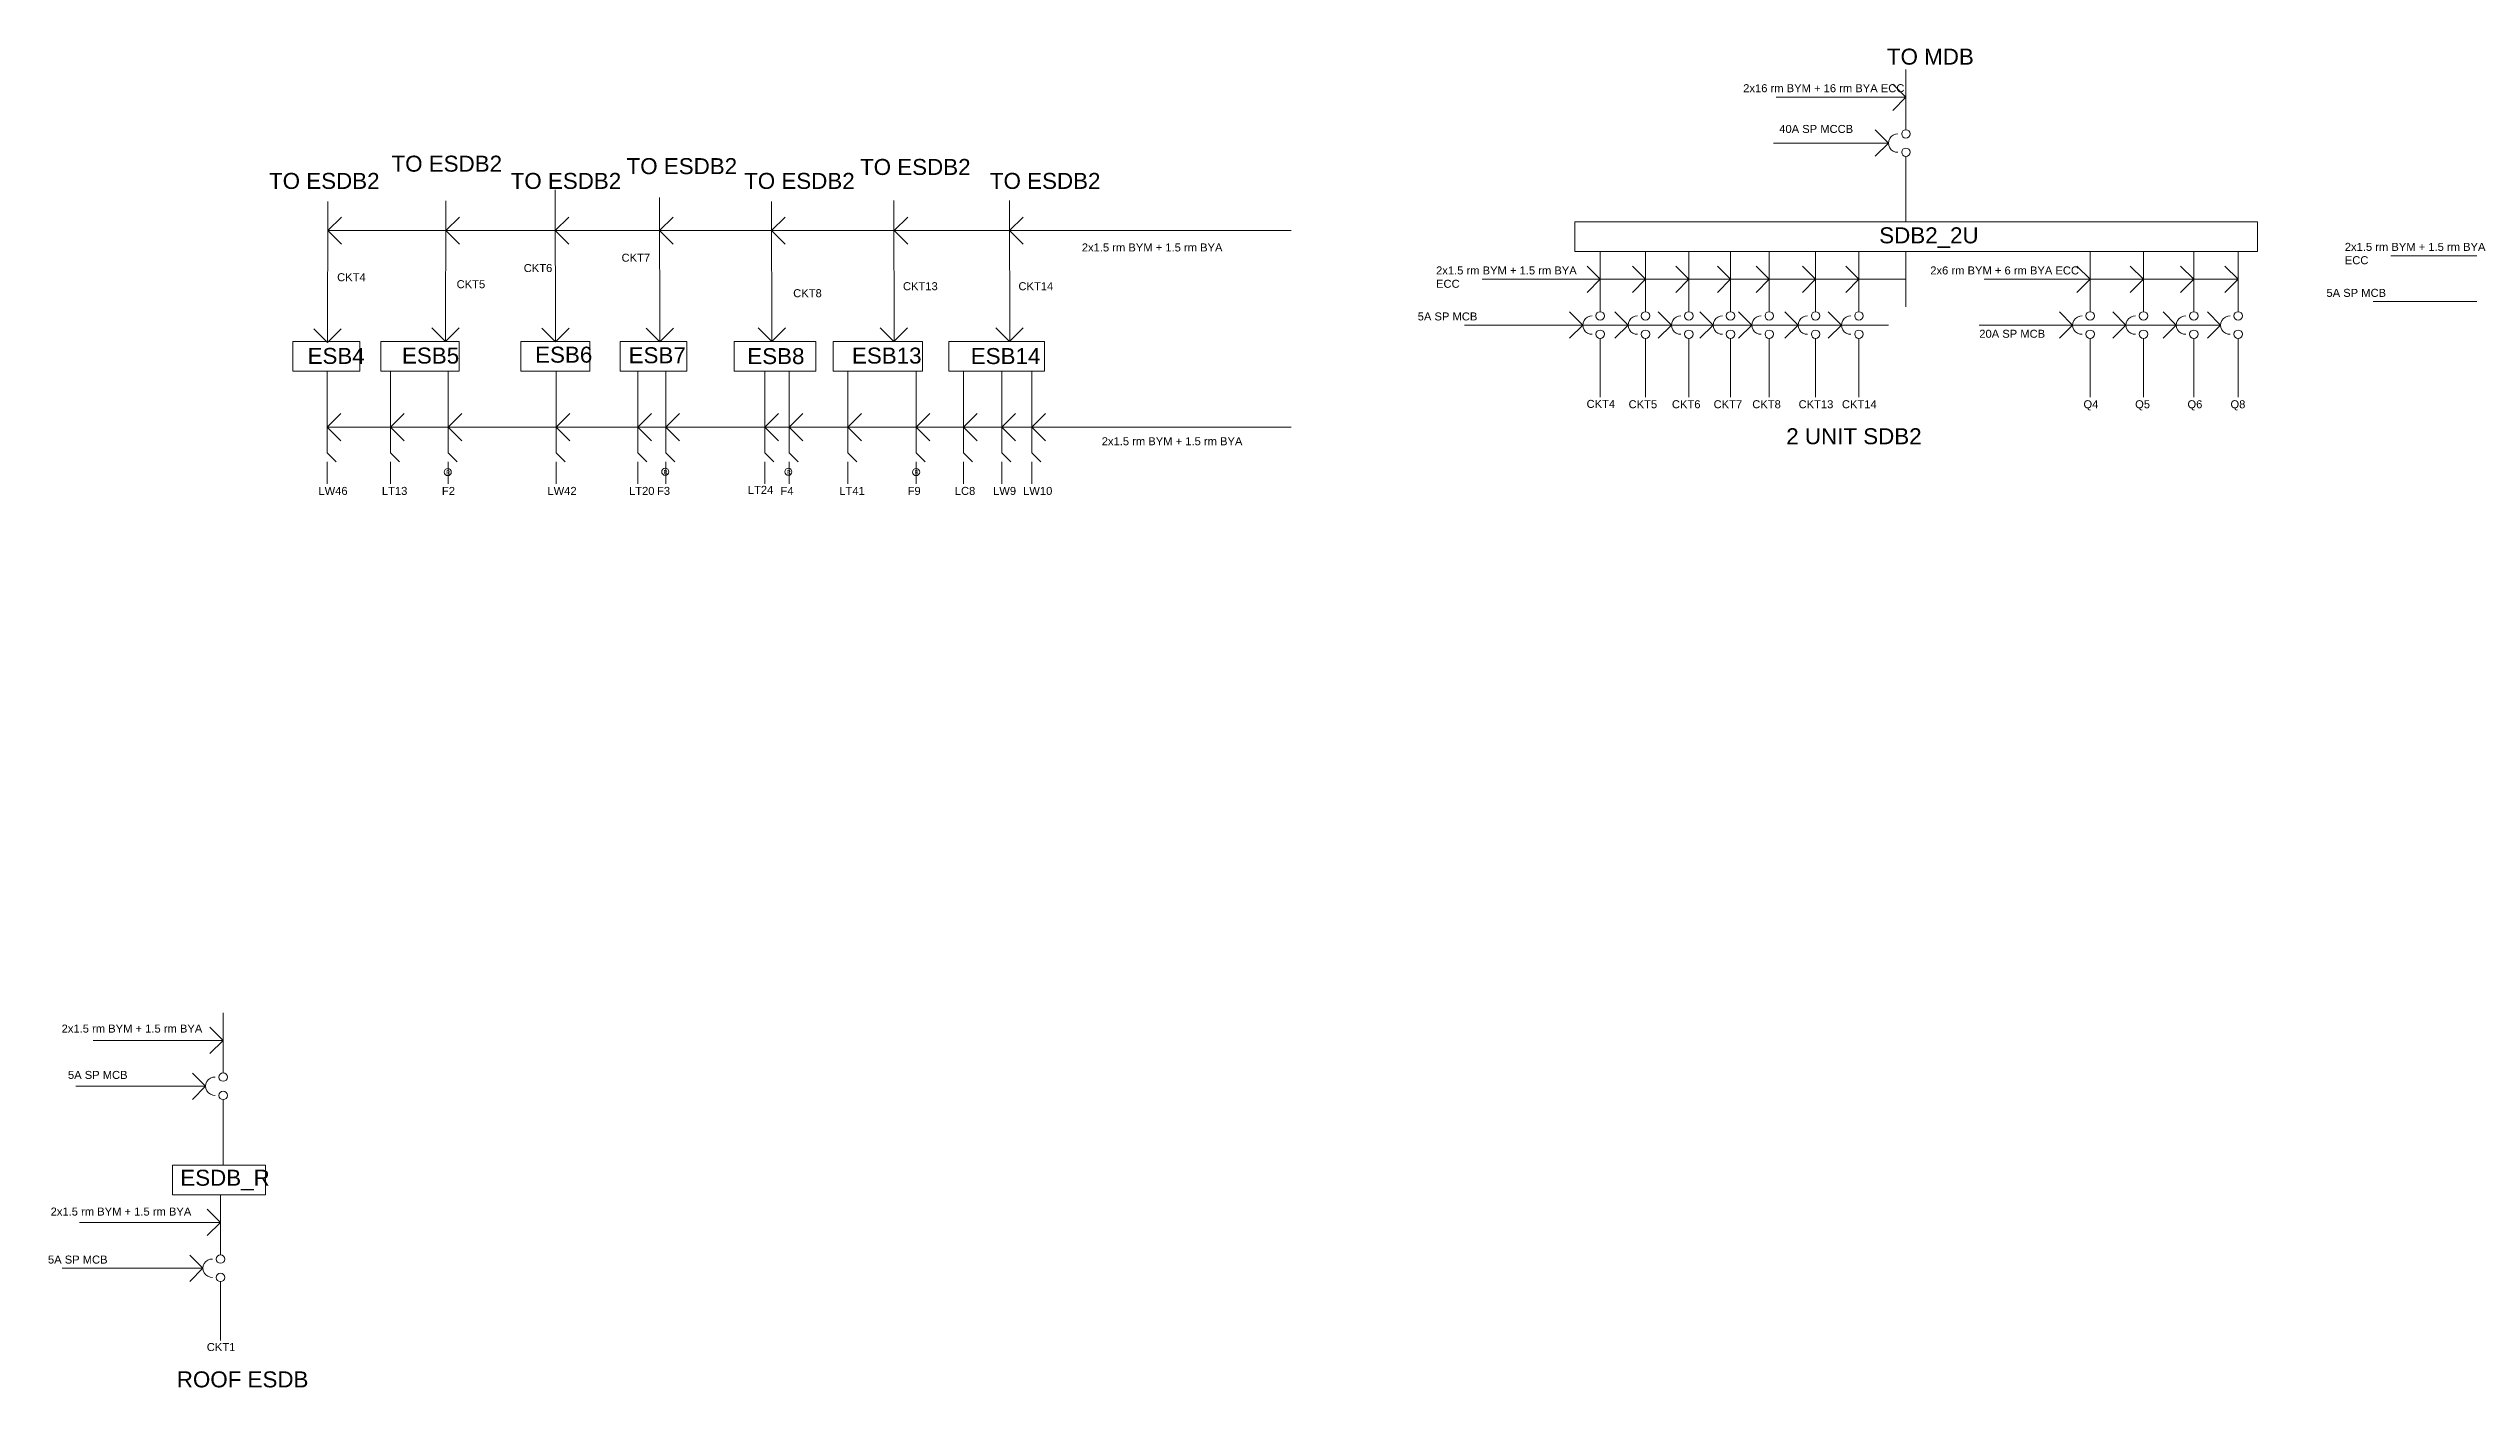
# Model space of a CAD drawing. Header units: inches. Extents: x 1065 to 31087, y 140 to 10961.
# Drawn here: x 4209 to 7839, y 5293 to 7302 of the extents above; entities that cross this region are included whole.
import ezdxf

# ---------------------------------------------------------------- set-up
doc = ezdxf.new("R2010")
doc.units = ezdxf.units.IN
doc.header["$MEASUREMENT"] = 0
doc.layers.add('6.Circuits', color=255, linetype='Continuous', lineweight=15)
doc.styles.add('Text 1', font='arial.ttf', dxfattribs={"height": 6})

msp = doc.modelspace()

# ---------------------------------------------------------------- linework, layer by layer
at = {"layer": '6.Circuits'}
for p, q in [((6995.53198, 7187.38354), (6995.53198, 7270.38354)), ((6995.53198, 7228.88354), (6800.79151, 7228.88354)), ((6995.53198, 7228.88354), (6975.78675, 7248.62878)), ((6995.53198, 7228.88354), (6975.78675, 7209.13831)), ((6969.27246, 7160.13354), (6796.69372, 7160.13354)), ((6969.27246, 7160.13354), (6949.52722, 7179.87878)), ((6969.27246, 7160.13354), (6949.52722, 7140.38831)), ((6995.53198, 7180.2475), (6995.53198, 7187.38354)), ((6995.53198, 7140.01958), (6995.53198, 7134.88354)), ((6995.53198, 7134.88354), (6995.53198, 7041.88354)), ((4969.77586, 6862.38228), (4969.27586, 7089.96436)), ((5126.31096, 6862.38228), (5125.81096, 7078.79864)), ((4627.97558, 6862.38182), (4628.47666, 7072.473)), ((4628.37249, 7028.79864), (4648.87249, 7049.29864)), ((4805.278, 6862.38201), (4805.77707, 7073.473)), ((4805.67145, 7028.79864), (4826.17145, 7049.29864)), ((4969.41024, 7028.79864), (4989.91024, 7049.29864)), ((5125.92648, 7028.79864), (5146.42648, 7049.29864)), ((5294.52401, 6862.39046), (5294.02401, 7072.473)), ((5294.12795, 7028.79864), (5314.62795, 7049.29864)), ((5478.18432, 6863.98166), (5477.68432, 7074.0642)), ((5477.79205, 7028.79864), (5498.29205, 7049.29864)), ((5651.41679, 6863.98166), (5650.91679, 7074.0642)), ((5651.02453, 7028.79864), (5671.52453, 7049.29864)), ((4628.37249, 7028.79864), (6073.54409, 7028.79864)), ((4628.37249, 7028.79864), (4648.87249, 7008.29864)), ((4805.67145, 7028.79864), (4826.17145, 7008.29864)), ((4969.41024, 7028.79864), (4989.91024, 7008.29864)), ((5125.92648, 7028.79864), (5146.42648, 7008.29864)), ((5294.12795, 7028.79864), (5314.62795, 7008.29864)), ((5477.79205, 7028.79864), (5498.29205, 7008.29864)), ((5651.02453, 7028.79864), (5671.52453, 7008.29864)), ((6537.03198, 6955.88354), (6517.28675, 6975.62878)), ((6537.03198, 6914.38354), (6537.03198, 6997.38354)), ((6605.03198, 6955.88354), (6585.28675, 6975.62878)), ((6605.03198, 6914.38354), (6605.03198, 6997.38354)), ((6670.03198, 6955.88354), (6650.28675, 6975.62878)), ((6670.03198, 6914.38354), (6670.03198, 6997.38354)), ((6732.53198, 6955.88354), (6712.78675, 6975.62878)), ((6732.53198, 6914.38354), (6732.53198, 6997.38354)), ((6790.53198, 6955.88354), (6770.78675, 6975.62878)), ((6790.53198, 6914.38354), (6790.53198, 6997.38354)), ((6860.03198, 6955.88354), (6840.28675, 6975.62878)), ((6860.03198, 6914.38354), (6860.03198, 6997.38354)), ((6925.03198, 6955.88354), (6905.28675, 6975.62878)), ((6925.03198, 6914.38354), (6925.03198, 6997.38354)), ((6995.53198, 6914.38354), (6995.53198, 6997.38354)), ((7271.83557, 6955.88354), (7252.09034, 6975.62878)), ((7271.83557, 6955.88354), (7252.09034, 6975.62878)), ((7271.83557, 6914.38354), (7271.83557, 6997.38354)), ((7271.83557, 6914.38354), (7271.83557, 6997.38354)), ((7351.83557, 6955.88354), (7332.09034, 6975.62878)), ((7351.83557, 6955.88354), (7332.09034, 6975.62878)), ((7351.83557, 6914.38354), (7351.83557, 6997.38354)), ((7351.83557, 6914.38354), (7351.83557, 6997.38354)), ((7427.33557, 6955.88354), (7407.59034, 6975.62878)), ((7427.33557, 6955.88354), (7407.59034, 6975.62878)), ((7427.33557, 6914.38354), (7427.33557, 6997.38354)), ((7427.33557, 6914.38354), (7427.33557, 6997.38354)), ((7493.83557, 6955.88354), (7474.09034, 6975.62878)), ((7493.83557, 6955.88354), (7474.09034, 6975.62878)), ((7493.83557, 6914.38354), (7493.83557, 6997.38354)), ((7493.83557, 6914.38354), (7493.83557, 6997.38354)), ((7900.05945, 6991.23181), (7722.81898, 6991.23181)), ((6537.03198, 6955.88354), (6359.79151, 6955.88354)), ((6537.03198, 6955.88354), (6517.28675, 6936.13831)), ((6995.53198, 6955.88354), (6537.03198, 6955.88354)), ((6605.03198, 6955.88354), (6585.28675, 6936.13831)), ((6670.03198, 6955.88354), (6650.28675, 6936.13831)), ((6732.53198, 6955.88354), (6712.78675, 6936.13831)), ((6790.53198, 6955.88354), (6770.78675, 6936.13831)), ((6860.03198, 6955.88354), (6840.28675, 6936.13831)), ((6925.03198, 6955.88354), (6905.28675, 6936.13831)), ((7493.83557, 6955.88354), (7112.83557, 6955.88354)), ((7271.83557, 6955.88354), (7252.09034, 6936.13831)), ((7271.83557, 6955.88354), (7252.09034, 6936.13831)), ((7351.83557, 6955.88354), (7332.09034, 6936.13831)), ((7351.83557, 6955.88354), (7332.09034, 6936.13831)), ((7427.33557, 6955.88354), (7407.59034, 6936.13831)), ((7427.33557, 6955.88354), (7407.59034, 6936.13831)), ((7493.83557, 6955.88354), (7474.09034, 6936.13831)), ((7493.83557, 6955.88354), (7474.09034, 6936.13831)), ((6510.77246, 6887.13354), (6491.02722, 6906.87878)), ((6537.03198, 6907.2475), (6537.03198, 6914.38354)), ((6578.77246, 6887.13354), (6559.02722, 6906.87878)), ((6605.03198, 6907.2475), (6605.03198, 6914.38354)), ((6643.77246, 6887.13354), (6624.02722, 6906.87878)), ((6670.03198, 6907.2475), (6670.03198, 6914.38354)), ((6706.27246, 6887.13354), (6686.52722, 6906.87878)), ((6732.53198, 6907.2475), (6732.53198, 6914.38354)), ((6764.27246, 6887.13354), (6744.52722, 6906.87878)), ((6790.53198, 6907.2475), (6790.53198, 6914.38354)), ((6833.77246, 6887.13354), (6814.02722, 6906.87878)), ((6860.03198, 6907.2475), (6860.03198, 6914.38354)), ((6898.77246, 6887.13354), (6879.02722, 6906.87878)), ((6925.03198, 6907.2475), (6925.03198, 6914.38354)), ((7245.57605, 6887.13354), (7225.83081, 6906.87878)), ((7271.83557, 6907.2475), (7271.83557, 6914.38354)), ((7271.83557, 6907.2475), (7271.83557, 6914.38354)), ((7325.57605, 6887.13354), (7305.83081, 6906.87878)), ((7351.83557, 6907.2475), (7351.83557, 6914.38354)), ((7351.83557, 6907.2475), (7351.83557, 6914.38354)), ((7401.07605, 6887.13354), (7381.33081, 6906.87878)), ((7427.33557, 6907.2475), (7427.33557, 6914.38354)), ((7427.33557, 6907.2475), (7427.33557, 6914.38354)), ((7467.57605, 6887.13354), (7447.83081, 6906.87878)), ((7493.83557, 6907.2475), (7493.83557, 6914.38354)), ((7493.83557, 6907.2475), (7493.83557, 6914.38354)), ((7873.79992, 6922.48181), (7696.55945, 6922.48181)), ((4627.9775, 6860.8818), (4607.4775, 6881.3818)), ((4627.9775, 6860.8818), (4648.4775, 6881.3818)), ((4805.27791, 6862.3818), (4784.77791, 6882.8818)), ((4805.27791, 6862.3818), (4825.77791, 6882.8818)), ((4969.7767, 6861.8818), (4949.2767, 6882.3818)), ((4969.7767, 6861.8818), (4990.2767, 6882.3818)), ((5126.31181, 6861.8818), (5105.81181, 6882.3818)), ((5126.31181, 6861.8818), (5146.81181, 6882.3818)), ((5294.52485, 6862.3818), (5274.02485, 6882.8818)), ((5294.52485, 6862.3818), (5315.02485, 6882.8818)), ((5477.68516, 6862.473), (5457.18516, 6882.973)), ((5477.68516, 6862.473), (5498.18516, 6882.973)), ((5650.91764, 6862.473), (5630.41764, 6882.973)), ((5650.91764, 6862.473), (5671.41764, 6882.973)), ((6510.77246, 6887.13354), (6333.53198, 6887.13354)), ((6510.77246, 6887.13354), (6491.02722, 6867.38831)), ((6969.27246, 6887.13354), (6510.77246, 6887.13354)), ((6537.03198, 6867.01958), (6537.03198, 6861.88354)), ((6537.03198, 6778.88354), (6537.03198, 6861.88354)), ((6578.77246, 6887.13354), (6559.02722, 6867.38831)), ((6605.03198, 6867.01958), (6605.03198, 6861.88354)), ((6605.03198, 6778.88354), (6605.03198, 6861.88354)), ((6643.77246, 6887.13354), (6624.02722, 6867.38831)), ((6670.03198, 6867.01958), (6670.03198, 6861.88354)), ((6670.03198, 6778.88354), (6670.03198, 6861.88354)), ((6706.27246, 6887.13354), (6686.52722, 6867.38831)), ((6732.53198, 6867.01958), (6732.53198, 6861.88354)), ((6732.53198, 6778.88354), (6732.53198, 6861.88354)), ((6764.27246, 6887.13354), (6744.52722, 6867.38831)), ((6790.53198, 6867.01958), (6790.53198, 6861.88354)), ((6790.53198, 6778.88354), (6790.53198, 6861.88354)), ((6833.77246, 6887.13354), (6814.02722, 6867.38831)), ((6860.03198, 6867.01958), (6860.03198, 6861.88354)), ((6860.03198, 6778.88354), (6860.03198, 6861.88354)), ((6898.77246, 6887.13354), (6879.02722, 6867.38831)), ((6925.03198, 6867.01958), (6925.03198, 6861.88354)), ((6925.03198, 6778.88354), (6925.03198, 6861.88354)), ((7467.57605, 6887.13354), (7105.33557, 6887.13354)), ((7245.57605, 6887.13354), (7225.83081, 6867.38831)), ((7271.83557, 6867.01958), (7271.83557, 6861.88354)), ((7271.83557, 6867.01958), (7271.83557, 6861.88354)), ((7271.83557, 6778.88354), (7271.83557, 6861.88354)), ((7271.83557, 6778.88354), (7271.83557, 6861.88354)), ((7325.57605, 6887.13354), (7305.83081, 6867.38831)), ((7351.83557, 6867.01958), (7351.83557, 6861.88354)), ((7351.83557, 6867.01958), (7351.83557, 6861.88354)), ((7351.83557, 6778.88354), (7351.83557, 6861.88354)), ((7351.83557, 6778.88354), (7351.83557, 6861.88354)), ((7401.07605, 6887.13354), (7381.33081, 6867.38831)), ((7427.33557, 6867.01958), (7427.33557, 6861.88354)), ((7427.33557, 6867.01958), (7427.33557, 6861.88354)), ((7427.33557, 6778.88354), (7427.33557, 6861.88354)), ((7427.33557, 6778.88354), (7427.33557, 6861.88354)), ((7467.57605, 6887.13354), (7447.83081, 6867.38831)), ((7493.83557, 6867.01958), (7493.83557, 6861.88354)), ((7493.83557, 6867.01958), (7493.83557, 6861.88354)), ((7493.83557, 6778.88354), (7493.83557, 6861.88354)), ((7493.83557, 6778.88354), (7493.83557, 6861.88354)), ((4627.44986, 6733.88182), (4627.44986, 6817.88182)), ((4722.64168, 6733.88182), (4722.64168, 6817.88182)), ((4809.1406, 6733.88182), (4809.1406, 6817.88182)), ((4970.94566, 6733.88182), (4970.94566, 6817.88182)), ((5093.31096, 6733.88182), (5093.31096, 6817.88182)), ((5135.30989, 6733.88182), (5135.30989, 6817.88182)), ((5284.02401, 6733.88182), (5284.02401, 6817.88182)), ((5320.52293, 6733.88182), (5320.52293, 6817.88182)), ((5408.68432, 6733.88182), (5408.68432, 6817.88182)), ((5511.18325, 6733.88182), (5511.18325, 6817.88182)), ((5581.91679, 6733.88182), (5581.91679, 6817.88182)), ((5639.41679, 6733.88182), (5639.41679, 6817.88182)), ((5684.41572, 6733.88182), (5684.41572, 6817.88182)), ((4627.44986, 6733.88182), (4647.94986, 6754.38182)), ((4722.64168, 6733.88182), (4743.14168, 6754.38182)), ((4809.1406, 6733.88182), (4829.6406, 6754.38182)), ((4970.94566, 6733.88182), (4991.44566, 6754.38182)), ((5093.31096, 6733.88182), (5113.81096, 6754.38182)), ((5135.30989, 6733.88182), (5155.80989, 6754.38182)), ((5284.02401, 6733.88182), (5304.52401, 6754.38182)), ((5320.52293, 6733.88182), (5341.02293, 6754.38182)), ((5408.68432, 6733.88182), (5429.18432, 6754.38182)), ((5511.18325, 6733.88182), (5531.68325, 6754.38182)), ((5581.91679, 6733.88182), (5602.41679, 6754.38182)), ((5639.41679, 6733.88182), (5659.91679, 6754.38182)), ((5684.41572, 6733.88182), (5704.91572, 6754.38182)), ((4627.44986, 6733.88182), (4627.44986, 6695.38182)), ((4627.44986, 6733.88182), (4647.94986, 6713.38182)), ((4627.44986, 6733.88182), (6073.54409, 6733.88182)), ((4722.64168, 6733.88182), (4722.64168, 6695.38182)), ((4722.64168, 6733.88182), (4743.14168, 6713.38182)), ((4809.1406, 6733.88182), (4809.1406, 6695.38182)), ((4809.1406, 6733.88182), (4829.6406, 6713.38182)), ((4970.94566, 6733.88182), (4970.94566, 6695.38182)), ((4970.94566, 6733.88182), (4991.44566, 6713.38182)), ((5093.31096, 6733.88182), (5093.31096, 6695.38182)), ((5093.31096, 6733.88182), (5113.81096, 6713.38182)), ((5135.30989, 6733.88182), (5135.30989, 6695.38182)), ((5135.30989, 6733.88182), (5155.80989, 6713.38182)), ((5284.02401, 6733.88182), (5284.02401, 6695.38182)), ((5284.02401, 6733.88182), (5304.52401, 6713.38182)), ((5320.52293, 6733.88182), (5320.52293, 6695.38182)), ((5320.52293, 6733.88182), (5341.02293, 6713.38182)), ((5408.68432, 6733.88182), (5408.68432, 6695.38182)), ((5408.68432, 6733.88182), (5429.18432, 6713.38182)), ((5511.18325, 6733.88182), (5511.18325, 6695.38182)), ((5511.18325, 6733.88182), (5531.68325, 6713.38182)), ((5581.91679, 6733.88182), (5581.91679, 6695.38182)), ((5581.91679, 6733.88182), (5602.41679, 6713.38182)), ((5639.41679, 6733.88182), (5639.41679, 6695.38182)), ((5639.41679, 6733.88182), (5659.91679, 6713.38182)), ((5684.41572, 6733.88182), (5684.41572, 6695.38182)), ((5684.41572, 6733.88182), (5704.91572, 6713.38182)), ((4627.44986, 6695.38182), (4640.94986, 6681.88182)), ((4627.44986, 6681.88182), (4627.44986, 6648.88182)), ((4722.64168, 6695.38182), (4736.14168, 6681.88182)), ((4722.64168, 6681.88182), (4722.64168, 6648.88182)), ((4809.1406, 6695.38182), (4822.6406, 6681.88182)), ((4809.1406, 6681.88182), (4809.1406, 6648.88182)), ((4970.94566, 6695.38182), (4984.44566, 6681.88182)), ((4970.94566, 6681.88182), (4970.94566, 6648.88182)), ((5093.31096, 6695.38182), (5106.81096, 6681.88182)), ((5093.31096, 6681.88182), (5093.31096, 6648.88182)), ((5135.30989, 6695.38182), (5148.80989, 6681.88182)), ((5135.30989, 6681.88182), (5135.30989, 6648.88182)), ((5284.02401, 6695.38182), (5297.52401, 6681.88182)), ((5284.02401, 6681.88182), (5284.02401, 6648.88182)), ((5320.52293, 6695.38182), (5334.02293, 6681.88182)), ((5320.52293, 6681.88182), (5320.52293, 6648.88182)), ((5408.68432, 6695.38182), (5422.18432, 6681.88182)), ((5408.68432, 6681.88182), (5408.68432, 6648.88182)), ((5511.18325, 6695.38182), (5524.68325, 6681.88182)), ((5511.18325, 6681.88182), (5511.18325, 6648.88182)), ((5581.91679, 6695.38182), (5595.41679, 6681.88182)), ((5581.91679, 6681.88182), (5581.91679, 6648.88182)), ((5639.41679, 6695.38182), (5652.91679, 6681.88182)), ((5639.41679, 6681.88182), (5639.41679, 6648.88182)), ((5684.41572, 6695.38182), (5697.91572, 6681.88182)), ((5684.41572, 6681.88182), (5684.41572, 6648.88182)), ((4471.5, 5772.5), (4471.5, 5855.5)), ((4471.5, 5814), (4276.75953, 5814)), ((4471.5, 5814), (4451.75476, 5833.74524)), ((4471.5, 5814), (4451.75476, 5794.25476)), ((4471.5, 5765.36396), (4471.5, 5772.5)), ((4445.24047, 5745.25), (4250.5, 5745.25)), ((4445.24047, 5745.25), (4425.49524, 5764.99524)), ((4445.24047, 5745.25), (4425.49524, 5725.50476)), ((4471.5, 5725.13604), (4471.5, 5720)), ((4471.5, 5720), (4471.5, 5627)), ((4467.5, 5541), (4447.75476, 5560.74524)), ((4467.5, 5499.5), (4467.5, 5582.5)), ((4433.5, 5541), (4256.25953, 5541)), ((4467.5, 5541), (4433.5, 5541)), ((4467.5, 5541), (4447.75476, 5521.25476)), ((4441.24047, 5472.25), (4421.49524, 5491.99524)), ((4467.5, 5492.36396), (4467.5, 5499.5)), ((4441.24047, 5472.25), (4230, 5472.25)), ((4441.24047, 5472.25), (4421.49524, 5452.50476)), ((4467.5, 5452.13604), (4467.5, 5447)), ((4467.5, 5364), (4467.5, 5447))]:
    msp.add_line(p, q, dxfattribs=at)
for points in [[(6499.03198, 7041.88354), (7522.85114, 7041.88354), (7522.85114, 6997.38354), (6499.03198, 6997.38354)], [(4575.87917, 6862.38182), (4676.71956, 6862.38182), (4676.71956, 6817.88182), (4575.87917, 6817.88182)], [(4707.82564, 6862.38201), (4825.68671, 6862.38201), (4825.68671, 6817.88201), (4707.82564, 6817.88201)], [(4918.02448, 6862.38228), (5021.52523, 6862.38228), (5021.52523, 6817.88228), (4918.02448, 6817.88228)], [(5067.24885, 6862.39046), (5167.20802, 6862.39046), (5167.20802, 6817.89046), (5067.24885, 6817.89046)], [(5238.02401, 6862.39046), (5360.45179, 6862.39046), (5360.45179, 6817.89046), (5238.02401, 6817.89046)], [(5386.68432, 6862.39046), (5520.34119, 6862.39046), (5520.34119, 6817.89046), (5386.68432, 6817.89046)], [(5559.91679, 6862.39046), (5703.41679, 6862.39046), (5703.41679, 6817.89046), (5559.91679, 6817.89046)], [(4395.5, 5627), (4535, 5627), (4535, 5582.5), (4395.5, 5582.5)]]:
    msp.add_lwpolyline(points, close=True, dxfattribs=at)
for centre, radius in [((6995.53198, 7173.88354), 6.36396), ((6995.53198, 7146.38354), 6.36396), ((6537.03198, 6900.88354), 6.36396), ((6605.03198, 6900.88354), 6.36396), ((6670.03198, 6900.88354), 6.36396), ((6732.53198, 6900.88354), 6.36396), ((6790.53198, 6900.88354), 6.36396), ((6860.03198, 6900.88354), 6.36396), ((6925.03198, 6900.88354), 6.36396), ((7271.83557, 6900.88354), 6.36396), ((7271.83557, 6900.88354), 6.36396), ((7351.83557, 6900.88354), 6.36396), ((7351.83557, 6900.88354), 6.36396), ((7427.33557, 6900.88354), 6.36396), ((7427.33557, 6900.88354), 6.36396), ((7493.83557, 6900.88354), 6.36396), ((7493.83557, 6900.88354), 6.36396), ((6537.03198, 6873.38354), 6.36396), ((6605.03198, 6873.38354), 6.36396), ((6670.03198, 6873.38354), 6.36396), ((6732.53198, 6873.38354), 6.36396), ((6790.53198, 6873.38354), 6.36396), ((6860.03198, 6873.38354), 6.36396), ((6925.03198, 6873.38354), 6.36396), ((7271.83557, 6873.38354), 6.36396), ((7271.83557, 6873.38354), 6.36396), ((7351.83557, 6873.38354), 6.36396), ((7351.83557, 6873.38354), 6.36396), ((7427.33557, 6873.38354), 6.36396), ((7427.33557, 6873.38354), 6.36396), ((7493.83557, 6873.38354), 6.36396), ((7493.83557, 6873.38354), 6.36396), ((4808.44499, 6666.62305), 5.3033), ((5134.61427, 6667.12305), 5.3033), ((5319.32732, 6667.12305), 5.3033), ((5510.98763, 6666.62305), 5.3033), ((4471.5, 5759), 6.36396), ((4471.5, 5731.5), 6.36396), ((4467.5, 5486), 6.36396), ((4467.5, 5458.5), 6.36396)]:
    msp.add_circle(centre, radius, dxfattribs=at)
for centre in [(6983.03198, 7160.13354), (6524.53198, 6887.13354), (6592.53198, 6887.13354), (6657.53198, 6887.13354), (6720.03198, 6887.13354), (6778.03198, 6887.13354), (6847.53198, 6887.13354), (6912.53198, 6887.13354), (7259.33557, 6887.13354), (7259.33557, 6887.13354), (7339.33557, 6887.13354), (7339.33557, 6887.13354), (7414.83557, 6887.13354), (7414.83557, 6887.13354), (7481.33557, 6887.13354), (7481.33557, 6887.13354), (4459, 5745.25), (4455, 5472.25)]:
    msp.add_arc(centre, 13.75953, 87.86789506, 272.13210494, dxfattribs=at)

# ---------------------------------------------------------------- texts
at = {"layer": '6.Circuits', "attachment_point": 1, "style": 'Text 1'}
for s, width, heights, insert, char_height in [('TO {\\fArial Baltic|b0|i0|c186|p34;MDB}', 138.4182699, [68.84739], (6967.03198, 7301.88354), 24), ('{\\fArial Baltic|b0|i0|c186|p34;2x16 rm BYM + 16 rm BYA} ECC', 234.9454297, [37.98024], (6751.49529, 7248.508), 12), ('4{\\fArial Baltic|b0|i0|c186|p34;0A SP MCCB}', 234.9454297, [37.98024], (6805.53778, 7187.41423), 12), ('{\\fArial Baltic|b0|i0|c186|p34;TO }E{\\fArial Baltic|b0|i0|c186|p34;SDB2}', 195.1396249, [59.83775], (4540.32676, 7115.43684), 24), ('{\\fArial Baltic|b0|i0|c186|p34;TO }E{\\fArial Baltic|b0|i0|c186|p34;SDB2}', 195.1396249, [59.83775], (4724.05341, 7141.30763), 24), ('{\\fArial Baltic|b0|i0|c186|p34;TO }E{\\fArial Baltic|b0|i0|c186|p34;SDB2}', 195.1396249, [59.83775], (4902.80517, 7115.43684), 24), ('{\\fArial Baltic|b0|i0|c186|p34;TO }E{\\fArial Baltic|b0|i0|c186|p34;SDB2}', 195.1396249, [59.83775], (5076.64713, 7137.61168), 24), ('{\\fArial Baltic|b0|i0|c186|p34;TO }E{\\fArial Baltic|b0|i0|c186|p34;SDB2}', 195.1396249, [59.83775], (5252.95447, 7115.43684), 24), ('{\\fArial Baltic|b0|i0|c186|p34;TO }E{\\fArial Baltic|b0|i0|c186|p34;SDB2}', 195.1396249, [59.83775], (5426.79644, 7136.37986), 24), ('{\\fArial Baltic|b0|i0|c186|p34;TO }E{\\fArial Baltic|b0|i0|c186|p34;SDB2}', 195.1396249, [59.83775], (5621.59776, 7115.43684), 24), ('2x1.5 rm BYM + 1.5 rm BYA', 234.9454297, [37.98024], (5759.43771, 7009.62628), 12), ('{\\fArial Baltic|b0|i0|c186|p34;SDB}2{\\fArial Baltic|b0|i0|c186|p34;_2U}', 14.5, [0], (6955.51741, 7033.82673), 24), ('{\\fArial Baltic|b0|i0|c186|p34;2x1.5 rm BYM + 1.5 rm BYA} ECC', 234.9454297, [37.98024], (7653.80945, 7010.48181), 12), ('{\\fArial Baltic|b0|i0|c186|p34;CKT}6', 30.6351565, [12.41746], (4922.38792, 6978.70826), 12), ('{\\fArial Baltic|b0|i0|c186|p34;CKT}7', 30.6351565, [12.41746], (5069.124, 6994.24555), 12), ('{\\fArial Baltic|b0|i0|c186|p34;2x1.5 rm BYM + 1.5 rm BYA} ECC', 234.9454297, [37.98024], (6290.78198, 6975.13354), 12), ('{\\fArial Baltic|b0|i0|c186|p34;2x6 rm BYM + 6 rm BYA} ECC', 234.9454297, [37.98024], (7032.08557, 6975.13354), 12), ('{\\fArial|b0|i0|c186|p34;CKT}4', 14.5, [0], (4642.47666, 6964.973), 12), ('{\\fArial|b0|i0|c186|p34;CKT}5', 14.5, [0], (4821.77707, 6954.473), 12), ('{\\fArial Baltic|b0|i0|c186|p34;CKT}8', 14.5, [0], (5326.52401, 6940.973), 12), ('{\\fArial|b0|i0|c186|p34;CKT\\fArial Baltic|b0|i0|c186|p34;1}3', 14.5, [0], (5491.18432, 6951.46436), 12), ('{\\fArial|b0|i0|c186|p34;CKT\\fArial Baltic|b0|i0|c186|p34;1}4', 14.5, [0], (5664.41679, 6951.46436), 12), ('5A SP MCB', 234.9454297, [37.98024], (7626.30945, 6941.48181), 12), ('5A SP MCB', 234.9454297, [37.98024], (6263.28198, 6906.13354), 12), ('2{\\fArial Baltic|b0|i0|c186|p34;0A SP MCB}', 234.9454297, [37.98024], (7105.58081, 6880.13354), 12), ('{\\fArial|b0|i0|c0|p34;E\\fArial|b0|i0|c186|p34;SB\\fArial Baltic|b0|i0|c186|p34;4}', 14.5, [0], (4598.16645, 6852.911), 24), ('{\\fArial|b0|i0|c0|p34;E\\fArial|b0|i0|c186|p34;SB\\fArial Baltic|b0|i0|c186|p34;5}', 14.5, [0], (4739.77707, 6853.38201), 24), ('{\\fArial|b0|i0|c0|p34;E\\fArial|b0|i0|c186|p34;SB\\fArial Baltic|b0|i0|c186|p34;6}', 14.5, [0], (4939.46315, 6854.78487), 24), ('{\\fArial|b0|i0|c0|p34;E\\fArial|b0|i0|c186|p34;SB\\fArial Baltic|b0|i0|c186|p34;7}', 14.5, [0], (5079.73591, 6853.89557), 24), ('{\\fArial|b0|i0|c0|p34;E\\fArial|b0|i0|c186|p34;SB\\fArial Baltic|b0|i0|c186|p34;8}', 14.5, [0], (5257.71963, 6852.62575), 24), ('{\\fArial|b0|i0|c0|p34;E\\fArial|b0|i0|c186|p34;SB1\\fArial Baltic|b0|i0|c186|p34;3}', 14.5, [0], (5414.69781, 6853.39046), 24), ('{\\fArial|b0|i0|c0|p34;E\\fArial|b0|i0|c186|p34;SB1\\fArial Baltic|b0|i0|c186|p34;4}', 14.5, [0], (5592.92193, 6852.68808), 24), ('{\\fArial Baltic|b0|i0|c186|p34;CKT}4', 14.5, [0], (6516.53198, 6774.88354), 12), ('{\\fArial Baltic|b0|i0|c186|p34;CKT}5', 14.5, [0], (6579.53198, 6774.38354), 12), ('{\\fArial Baltic|b0|i0|c186|p34;CKT}6', 14.5, [0], (6644.53198, 6774.38354), 12), ('{\\fArial Baltic|b0|i0|c186|p34;CKT}7', 14.5, [0], (6707.03198, 6774.38354), 12), ('{\\fArial Baltic|b0|i0|c186|p34;CKT}8', 24.6161083, [11.68736], (6765.03198, 6774.38354), 12), ('{\\fArial Baltic|b0|i0|c186|p34;CKT1}3', 21.0029823, [10.96531], (6834.53198, 6774.38354), 12), ('{\\fArial Baltic|b0|i0|c186|p34;CKT1}4', 21.2917635, [12.40928], (6899.53198, 6774.38354), 12), ('{\\fArial Baltic|b0|i0|c186|p34;Q}4', 14.5, [0], (7261.83557, 6774.38354), 12), ('{\\fArial Baltic|b0|i0|c186|p34;Q}5', 14.5, [0], (7339.33557, 6774.38354), 12), ('{\\fArial Baltic|b0|i0|c186|p34;Q}6', 14.5, [0], (7417.83557, 6774.38354), 12), ('{\\fArial Baltic|b0|i0|c186|p34;Q}8', 14.5, [0], (7482.33557, 6774.38354), 12), ('2x1.5 rm BYM + 1.5 rm BYA', 234.9454297, [37.98024], (5789.33115, 6718.86256), 12), ('{\\fArial Baltic|b0|i0|c186|p34;2 UNIT SDB}2', 331.0446353, [56.99717], (6816.03198, 6732.38354), 24), ('{\\fArial|b0|i0|c186|p34;L\\fArial|b0|i0|c0|p34;W}46', 14.5, [0], (4614.44986, 6644.38182), 12), ('{\\fArial|b0|i0|c186|p34;LT\\fArial|b0|i0|c186|p34;1}3', 14.5, [0], (4709.64168, 6644.38182), 12), ('{\\fArial|b0|i0|c186|p34;F}2', 14.5, [0], (4799.64168, 6644.38182), 12), ('R', 5.5, [0], (4805.94499, 6669.12305), 6), ('{\\fArial|b0|i0|c186|p34;L\\fArial|b0|i0|c186|p34;W\\fArial|b0|i0|c0|p34;42}', 14.5, [0], (4957.94566, 6644.38182), 12), ('{\\fArial|b0|i0|c186|p34;LT\\fArial|b0|i0|c0|p34;20}', 14.5, [0], (5080.31096, 6644.38182), 12), ('{\\fArial|b0|i0|c186|p34;F}3', 14.5, [0], (5122.30989, 6644.38182), 12), ('R', 5.5, [0], (5132.11427, 6669.62305), 6), ('{\\fArial|b0|i0|c186|p34;L\\fArial|b0|i0|c0|p34;T24}', 14.5, [0], (5258.44071, 6645.98686), 12), ('{\\fArial|b0|i0|c186|p34;F}4', 14.5, [0], (5307.52293, 6644.38182), 12), ('R', 5.5, [0], (5316.82732, 6669.62305), 6), ('{\\fArial|b0|i0|c186|p34;LT}41', 14.5, [0], (5395.68432, 6644.38182), 12), ('{\\fArial|b0|i0|c186|p34;F}9', 14.5, [0], (5498.18325, 6644.38182), 12), ('R', 5.5, [0], (5508.48763, 6669.12305), 6), ('{\\fArial|b0|i0|c186|p34;L\\fArial|b0|i0|c0|p34;C8}', 14.5, [0], (5568.91679, 6644.38182), 12), ('{\\fArial|b0|i0|c186|p34;L\\fArial|b0|i0|c0|p34;W9}', 14.5, [0], (5626.41679, 6644.38182), 12), ('{\\fArial|b0|i0|c0|p34;LW10}', 14.5, [0], (5671.41572, 6644.38182), 12), ('2x1.5 rm BYM + 1.5 rm BYA', 234.9454297, [37.98024], (4229.25, 5837.75), 12), ('5A SP MCB', 234.9454297, [37.98024], (4238.75, 5768.25), 12), ('{\\fArial Baltic|b0|i0|c186|p34;ESDB}_R', 14.5, [0], (4407.25, 5620), 24), ('2x1.5 rm BYM + 1.5 rm BYA', 234.9454297, [37.98024], (4212.75, 5563.25), 12), ('5A SP MCB', 234.9454297, [37.98024], (4208.75, 5491.25), 12), ('{\\fArial Baltic|b0|i0|c186|p34;CKT1}', 14.5, [0], (4447, 5360), 12), ('{\\fArial Baltic|b0|i0|c186|p34;ROOF }E{\\fArial Baltic|b0|i0|c186|p34;SDB}', 201.9470362, [53.9443], (4402, 5317.5), 24)]:
    msp.add_mtext_dynamic_manual_height_columns(s, width=width, gutter_width=30, heights=heights, dxfattribs=dict(at, insert=insert, char_height=char_height))

doc.saveas('drawing.dxf')
